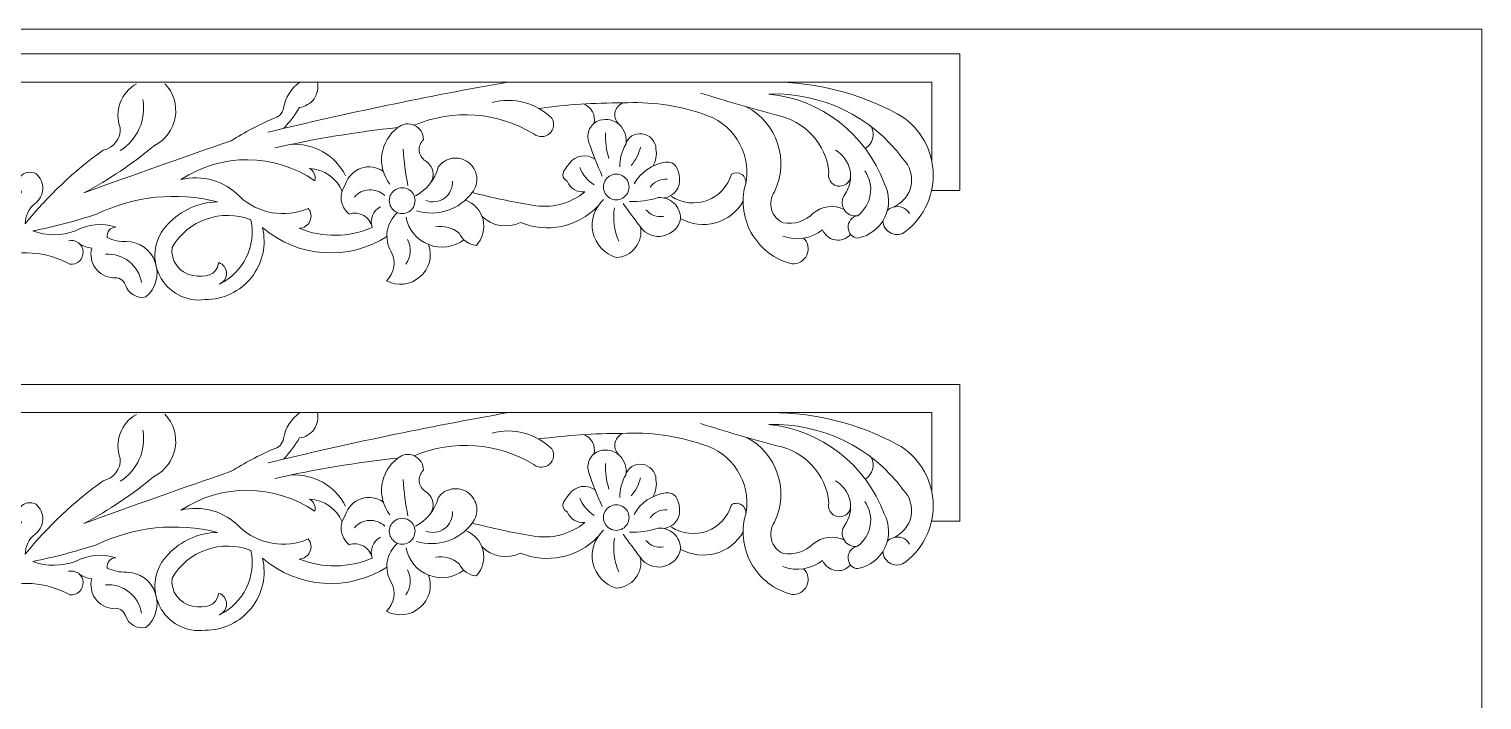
# Model space of a CAD drawing. Header units: millimetres. Extents: x 5148 to 5392, y 1931 to 2186.
# Drawn here: x 5275.2 to 5392.1, y 2132.4 to 2186.4 of the extents above; entities that cross this region are included whole.
import ezdxf

# ---------------------------------------------------------------- set-up
doc = ezdxf.new("R2010")
doc.units = ezdxf.units.MM
doc.header["$MEASUREMENT"] = 0
doc.layers.add('SITARA ALL', color=18, linetype='Continuous', true_color=0x000000)

msp = doc.modelspace()

# ---------------------------------------------------------------- linework, layer by layer
at = {"layer": 'SITARA ALL', "lineweight": 9}
for points, knots in [([(5148.05, 2186.35), (5148.05, 2186.35), (5392.05, 2186.35), (5392.05, 2186.35), (5392.05, 2186.35), (5392.05, 2064.35), (5392.05, 2064.35), (5392.05, 2064.35), (5148.05, 2064.35), (5148.05, 2064.35), (5148.05, 2064.35), (5148.05, 2186.35), (5148.05, 2186.35)], [0, 0, 0, 0, 0.25, 0.25, 0.25, 0.5, 0.5, 0.5, 0.75, 0.75, 0.75, 1, 1, 1, 1]), ([(5152.32, 2173.37), (5152.32, 2173.37), (5150.05, 2173.37), (5150.05, 2173.37), (5150.05, 2173.37), (5150.05, 2184.35), (5150.05, 2184.35), (5150.05, 2184.35), (5350.05, 2184.35), (5350.05, 2184.35), (5350.05, 2184.35), (5350.05, 2173.37), (5350.05, 2173.37), (5350.05, 2173.37), (5347.79, 2173.37), (5347.79, 2173.37)], [0, 0, 0, 0, 0.166667, 0.166667, 0.166667, 0.333333, 0.333333, 0.333333, 0.5, 0.5, 0.5, 0.666667, 0.666667, 0.666667, 1, 1, 1, 1]), ([(5347.79, 2175.81), (5347.79, 2175.81), (5347.79, 2182.09), (5347.79, 2182.09), (5347.79, 2182.09), (5152.32, 2182.09), (5152.32, 2182.09), (5152.32, 2182.09), (5152.32, 2175.81), (5152.32, 2175.81)], [0, 0, 0, 0, 0.25, 0.25, 0.25, 0.5, 0.5, 0.5, 1, 1, 1, 1]), ([(5265.72, 2167.38), (5269.3, 2168.19), (5272.44, 2170.29), (5274.58, 2173.26), (5274.25, 2173.59), (5274.21, 2174.12), (5274.49, 2174.49), (5274.77, 2174.86), (5275.34, 2174.94), (5275.75, 2174.72), (5276.1, 2174.42), (5276.3, 2173.97), (5276.29, 2173.5), (5276.27, 2173.03), (5276.04, 2172.6), (5275.67, 2172.32), (5275.17, 2171.93), (5274.88, 2171.33), (5274.87, 2170.7), (5276.69, 2172.94), (5278.8, 2174.93), (5281.14, 2176.62), (5281.99, 2176.78), (5282.58, 2177.55), (5282.52, 2178.41), (5282.02, 2179.75), (5282.57, 2181.25), (5283.82, 2181.95)], [0, 0, 0, 0, 0.1, 0.1, 0.1, 0.2, 0.2, 0.2, 0.3, 0.3, 0.3, 0.4, 0.4, 0.4, 0.5, 0.5, 0.5, 0.6, 0.6, 0.6, 0.7, 0.7, 0.7, 0.8, 0.8, 0.8, 1, 1, 1, 1]), ([(5296.97, 2182.09), (5296.27, 2181.6), (5295.79, 2180.85), (5295.66, 2180.01), (5295.58, 2179.58), (5295.25, 2179.24), (5294.82, 2179.16), (5293.65, 2178.66), (5292.53, 2178.06), (5291.45, 2177.37), (5287.49, 2176.01), (5283.54, 2174.61), (5279.6, 2173.17), (5281.61, 2174.25), (5283.51, 2175.53), (5285.27, 2176.98), (5286.16, 2177.43), (5286.77, 2178.28), (5286.94, 2179.26), (5287.1, 2180.24), (5286.8, 2181.24), (5286.11, 2181.96)], [0, 0, 0, 0, 0.125, 0.125, 0.125, 0.25, 0.25, 0.25, 0.375, 0.375, 0.375, 0.5, 0.5, 0.5, 0.625, 0.625, 0.625, 0.75, 0.75, 0.75, 1, 1, 1, 1]), ([(5295.65, 2178.35), (5296.14, 2178.87), (5296.57, 2179.44), (5296.93, 2180.05), (5297.4, 2180.11), (5297.83, 2180.36), (5298.11, 2180.75), (5298.38, 2181.14), (5298.48, 2181.62), (5298.38, 2182.09)], [0, 0, 0, 0, 0.25, 0.25, 0.25, 0.5, 0.5, 0.5, 1, 1, 1, 1]), ([(5343.87, 2170.95), (5343.87, 2170.51), (5344.13, 2170.11), (5344.53, 2169.93), (5344.92, 2169.75), (5345.38, 2169.81), (5345.71, 2170.1), (5347.22, 2171.27), (5348.04, 2173.11), (5347.9, 2175.01), (5347.76, 2176.91), (5346.69, 2178.61), (5345.02, 2179.54), (5341.91, 2181.21), (5338.43, 2182.09), (5334.89, 2182.09)], [0, 0, 0, 0, 0.166667, 0.166667, 0.166667, 0.333333, 0.333333, 0.333333, 0.5, 0.5, 0.5, 0.666667, 0.666667, 0.666667, 1, 1, 1, 1]), ([(5312.43, 2180.44), (5314.14, 2180.91), (5315.97, 2180.43), (5317.23, 2179.19), (5317.48, 2178.79), (5317.41, 2178.27), (5317.06, 2177.95), (5316.71, 2177.63), (5316.16, 2177.63), (5315.78, 2177.92), (5312.88, 2179.68), (5309.3, 2179.94), (5306.17, 2178.62)], [0, 0, 0, 0, 0.2, 0.2, 0.2, 0.4, 0.4, 0.4, 0.6, 0.6, 0.6, 1, 1, 1, 1]), ([(5341.27, 2174.49), (5341.24, 2174.25), (5341.11, 2174.03), (5340.9, 2173.88), (5340.7, 2173.74), (5340.45, 2173.69), (5340.21, 2173.73), (5339.96, 2173.78), (5339.75, 2173.93), (5339.62, 2174.14), (5339.49, 2174.35), (5339.46, 2174.61), (5339.53, 2174.85), (5339.28, 2177.13), (5337.58, 2178.99), (5335.33, 2179.43), (5333.27, 2179.98), (5331.23, 2180.57), (5329.19, 2181.21)], [0, 0, 0, 0, 0.142857, 0.142857, 0.142857, 0.285714, 0.285714, 0.285714, 0.428571, 0.428571, 0.428571, 0.571429, 0.571429, 0.571429, 0.714286, 0.714286, 0.714286, 1, 1, 1, 1]), ([(5341.82, 2171.34), (5341.36, 2171.26), (5341.03, 2170.84), (5341.07, 2170.37), (5341.11, 2169.9), (5341.39, 2169.55), (5341.86, 2169.55), (5342.8, 2169.73), (5343.61, 2170.35), (5344.02, 2171.22), (5344.44, 2172.09), (5344.42, 2173.1), (5343.97, 2173.95), (5342.5, 2177.92), (5338.91, 2180.7), (5334.7, 2181.13), (5338.92, 2181.27), (5342.95, 2179.32), (5345.47, 2175.93), (5346.04, 2175.36), (5346.28, 2174.55), (5346.13, 2173.77), (5345.97, 2172.98), (5345.43, 2172.33), (5344.69, 2172.02), (5344.51, 2171.97), (5344.35, 2171.88), (5344.22, 2171.75)], [0, 0, 0, 0, 0.1, 0.1, 0.1, 0.2, 0.2, 0.2, 0.3, 0.3, 0.3, 0.4, 0.4, 0.4, 0.5, 0.5, 0.5, 0.6, 0.6, 0.6, 0.7, 0.7, 0.7, 0.8, 0.8, 0.8, 1, 1, 1, 1]), ([(5316.19, 2179.97), (5318.42, 2180.28), (5320.67, 2180.42), (5322.92, 2180.41), (5325.1, 2180.54), (5327.29, 2180.24), (5329.36, 2179.53), (5331.73, 2178.87), (5333.24, 2176.53), (5332.88, 2174.09), (5332.43, 2172.73), (5332.58, 2171.24), (5333.27, 2169.98), (5333.97, 2168.73), (5335.15, 2167.82), (5336.54, 2167.47), (5337.05, 2167.43), (5337.54, 2167.71), (5337.75, 2168.18), (5337.96, 2168.64), (5337.86, 2169.19), (5337.48, 2169.53)], [0, 0, 0, 0, 0.125, 0.125, 0.125, 0.25, 0.25, 0.25, 0.375, 0.375, 0.375, 0.5, 0.5, 0.5, 0.625, 0.625, 0.625, 0.75, 0.75, 0.75, 1, 1, 1, 1]), ([(5322.92, 2180.41), (5322.59, 2180.26), (5322.36, 2179.95), (5322.31, 2179.59), (5322.27, 2179.23), (5322.41, 2178.87), (5322.69, 2178.64)], [0, 0, 0, 0, 0.333333, 0.333333, 0.333333, 1, 1, 1, 1]), ([(5332.88, 2180.11), (5335.36, 2178.82), (5336.37, 2175.78), (5335.14, 2173.27), (5334.86, 2172.85), (5334.78, 2172.34), (5334.91, 2171.85), (5335.05, 2171.37), (5335.39, 2170.97), (5335.84, 2170.77), (5336.73, 2170.62), (5337.63, 2170.91), (5338.27, 2171.54), (5338.96, 2172.13), (5339.93, 2172.25), (5340.74, 2171.85)], [0, 0, 0, 0, 0.166667, 0.166667, 0.166667, 0.333333, 0.333333, 0.333333, 0.5, 0.5, 0.5, 0.666667, 0.666667, 0.666667, 1, 1, 1, 1]), ([(5304.21, 2173.87), (5303.69, 2174.56), (5303.45, 2175.43), (5303.57, 2176.28), (5303.69, 2177.14), (5304.15, 2177.91), (5304.85, 2178.43), (5305.22, 2178.75), (5305.75, 2178.82), (5306.19, 2178.61), (5306.63, 2178.4), (5306.91, 2177.94), (5306.9, 2177.45), (5306.66, 2177.22), (5306.54, 2176.89), (5306.57, 2176.55), (5306.6, 2176.22), (5306.79, 2175.93), (5307.07, 2175.75), (5307.38, 2175.56), (5307.59, 2175.26), (5307.66, 2174.9), (5307.73, 2174.55), (5307.64, 2174.19), (5307.43, 2173.9)], [0, 0, 0, 0, 0.111111, 0.111111, 0.111111, 0.222222, 0.222222, 0.222222, 0.333333, 0.333333, 0.333333, 0.444444, 0.444444, 0.444444, 0.555556, 0.555556, 0.555556, 0.666667, 0.666667, 0.666667, 0.777778, 0.777778, 0.777778, 1, 1, 1, 1]), ([(5322.7, 2175.27), (5322.69, 2175.9), (5322.85, 2176.53), (5323.18, 2177.07), (5323.3, 2177.65), (5323.11, 2178.24), (5322.68, 2178.64), (5322.26, 2179.04), (5321.65, 2179.18), (5321.09, 2179.02), (5320.73, 2178.91), (5320.44, 2178.65), (5320.27, 2178.32), (5320.11, 2177.98), (5320.09, 2177.59), (5320.22, 2177.24), (5320.53, 2176.32), (5320.89, 2175.42), (5321.29, 2174.53)], [0, 0, 0, 0, 0.142857, 0.142857, 0.142857, 0.285714, 0.285714, 0.285714, 0.428571, 0.428571, 0.428571, 0.571429, 0.571429, 0.571429, 0.714286, 0.714286, 0.714286, 1, 1, 1, 1]), ([(5325.36, 2175.33), (5325.61, 2175.74), (5325.7, 2176.23), (5325.61, 2176.71), (5325.61, 2177.33), (5325.13, 2177.86), (5324.51, 2177.93), (5323.88, 2178), (5323.33, 2177.68), (5323.18, 2177.07)], [0, 0, 0, 0, 0.25, 0.25, 0.25, 0.5, 0.5, 0.5, 1, 1, 1, 1]), ([(5303.45, 2172.07), (5302.85, 2171.75), (5302.57, 2171.04), (5302.79, 2170.4), (5300.92, 2169.58), (5298.8, 2169.56), (5296.91, 2170.33), (5297.29, 2170.34), (5297.62, 2170.56), (5297.78, 2170.9), (5297.93, 2171.25), (5297.88, 2171.64), (5297.64, 2171.93), (5295.78, 2171.13), (5293.62, 2171.5), (5292.13, 2172.88), (5290.91, 2174.15), (5289.11, 2174.67), (5287.4, 2174.25), (5290.67, 2176.41), (5294.93, 2176.37), (5298.16, 2174.16), (5298.27, 2174.54), (5298.1, 2174.94), (5297.75, 2175.13), (5298.91, 2175.09), (5299.93, 2174.38), (5300.36, 2173.3)], [0, 0, 0, 0, 0.1, 0.1, 0.1, 0.2, 0.2, 0.2, 0.3, 0.3, 0.3, 0.4, 0.4, 0.4, 0.5, 0.5, 0.5, 0.6, 0.6, 0.6, 0.7, 0.7, 0.7, 0.8, 0.8, 0.8, 1, 1, 1, 1]), ([(5320.72, 2175.88), (5320.06, 2176.35), (5319.14, 2176.21), (5318.65, 2175.55), (5318.17, 2174.9), (5317.82, 2174.61), (5318.46, 2174.11), (5318.7, 2173.55), (5319.27, 2173.2), (5319.88, 2173.26), (5318.7, 2172.29), (5317.16, 2171.9), (5315.66, 2172.19), (5314.04, 2172.45), (5312.42, 2172.8), (5310.83, 2173.21)], [0, 0, 0, 0, 0.166667, 0.166667, 0.166667, 0.333333, 0.333333, 0.333333, 0.5, 0.5, 0.5, 0.666667, 0.666667, 0.666667, 1, 1, 1, 1]), ([(5340.05, 2176.61), (5340.65, 2176.26), (5341.08, 2175.68), (5341.22, 2175), (5341.36, 2174.32), (5341.21, 2173.61), (5340.8, 2173.05), (5340.54, 2172.7), (5340.52, 2172.22), (5340.74, 2171.85), (5340.97, 2171.47), (5341.39, 2171.27), (5341.82, 2171.34), (5342.97, 2172.19), (5343.23, 2173.79), (5342.4, 2174.96)], [0, 0, 0, 0, 0.166667, 0.166667, 0.166667, 0.333333, 0.333333, 0.333333, 0.5, 0.5, 0.5, 0.666667, 0.666667, 0.666667, 1, 1, 1, 1]), ([(5303.69, 2174.89), (5303.17, 2175.27), (5302.5, 2175.37), (5301.9, 2175.17), (5301.29, 2174.96), (5300.83, 2174.48), (5300.65, 2173.87), (5300.07, 2173.12), (5300.2, 2172.05), (5300.94, 2171.47), (5301.33, 2171.6), (5301.75, 2171.56), (5302.1, 2171.35), (5302.46, 2171.15), (5302.71, 2170.8), (5302.79, 2170.4)], [0, 0, 0, 0, 0.166667, 0.166667, 0.166667, 0.333333, 0.333333, 0.333333, 0.5, 0.5, 0.5, 0.666667, 0.666667, 0.666667, 1, 1, 1, 1]), ([(5306.35, 2171.74), (5308, 2171.23), (5309.8, 2171.82), (5310.83, 2173.21), (5311.12, 2173.57), (5311.25, 2174.04), (5311.19, 2174.49), (5311.13, 2174.95), (5310.89, 2175.37), (5310.51, 2175.64), (5310.14, 2175.92), (5309.68, 2176.03), (5309.22, 2175.96), (5308.76, 2175.88), (5308.36, 2175.62), (5308.1, 2175.24), (5307.84, 2174.25), (5307.17, 2173.42), (5306.26, 2172.95)], [0, 0, 0, 0, 0.142857, 0.142857, 0.142857, 0.285714, 0.285714, 0.285714, 0.428571, 0.428571, 0.428571, 0.571429, 0.571429, 0.571429, 0.714286, 0.714286, 0.714286, 1, 1, 1, 1]), ([(5326.28, 2172.77), (5327.06, 2172.89), (5327.6, 2173.6), (5327.51, 2174.39), (5327.42, 2175.17), (5327.17, 2175.71), (5326.38, 2175.64), (5325.31, 2175.49), (5324.38, 2174.85), (5323.85, 2173.91)], [0, 0, 0, 0, 0.25, 0.25, 0.25, 0.5, 0.5, 0.5, 1, 1, 1, 1]), ([(5307.1, 2172.57), (5307.6, 2172.37), (5308.17, 2172.45), (5308.6, 2172.76), (5309.03, 2173.08), (5309.27, 2173.59), (5309.24, 2174.13)], [0, 0, 0, 0, 0.333333, 0.333333, 0.333333, 1, 1, 1, 1]), ([(5323.45, 2173.65), (5323.45, 2174.02), (5323.25, 2174.36), (5322.93, 2174.54), (5322.61, 2174.73), (5322.22, 2174.73), (5321.91, 2174.54), (5321.59, 2174.36), (5321.39, 2174.02), (5321.39, 2173.65), (5321.39, 2173.29), (5321.59, 2172.95), (5321.91, 2172.76), (5322.22, 2172.58), (5322.61, 2172.58), (5322.93, 2172.76), (5323.25, 2172.95), (5323.45, 2173.29), (5323.45, 2173.65)], [0, 0, 0, 0, 0.166667, 0.166667, 0.166667, 0.333333, 0.333333, 0.333333, 0.5, 0.5, 0.5, 0.666667, 0.666667, 0.666667, 0.833333, 0.833333, 0.833333, 1, 1, 1, 1]), ([(5332.81, 2173.88), (5332.88, 2174.18), (5332.77, 2174.49), (5332.52, 2174.67), (5332.26, 2174.84), (5331.93, 2174.85), (5331.68, 2174.68), (5331.4, 2173.71), (5330.67, 2172.93), (5329.73, 2172.57), (5328.78, 2172.22), (5327.71, 2172.34), (5326.86, 2172.89)], [0, 0, 0, 0, 0.2, 0.2, 0.2, 0.4, 0.4, 0.4, 0.6, 0.6, 0.6, 1, 1, 1, 1]), ([(5279.21, 2169.11), (5279.52, 2168.92), (5279.86, 2168.78), (5280.23, 2168.73), (5280.08, 2168.18), (5280.19, 2167.59), (5280.52, 2167.13), (5280.85, 2166.67), (5281.36, 2166.38), (5281.93, 2166.34), (5282.36, 2166.44), (5282.8, 2166.19), (5282.94, 2165.77), (5283.16, 2165.08), (5283.86, 2164.66), (5284.58, 2164.81), (5285.39, 2165.49), (5285.69, 2166.6), (5285.34, 2167.59), (5284.99, 2168.59), (5284.07, 2169.26), (5283.02, 2169.27), (5282.48, 2169.25), (5281.95, 2169.36), (5281.46, 2169.59), (5281.43, 2169.8), (5281.49, 2170.01), (5281.63, 2170.17), (5281.76, 2170.33), (5281.96, 2170.42), (5282.17, 2170.42), (5281.09, 2170.78), (5279.92, 2170.67), (5278.92, 2170.13), (5277.82, 2169.72), (5276.59, 2169.71), (5275.48, 2170.12), (5277.21, 2170.47), (5278.92, 2170.92), (5280.6, 2171.46), (5283.63, 2172.93), (5287.07, 2173.29), (5290.33, 2172.46), (5288.83, 2172.42), (5287.41, 2171.78), (5286.37, 2170.69), (5285.27, 2169.61), (5284.99, 2167.94), (5285.68, 2166.55), (5286.37, 2165.17), (5287.83, 2164.38), (5289.36, 2164.6), (5290.8, 2164.59), (5292.17, 2165.25), (5293.07, 2166.38), (5293.97, 2167.51), (5294.3, 2168.99), (5293.96, 2170.39), (5296.79, 2167.96), (5300.89, 2167.67), (5304.02, 2169.7)], [0, 0, 0, 0, 0.047619, 0.047619, 0.047619, 0.095238, 0.095238, 0.095238, 0.142857, 0.142857, 0.142857, 0.190476, 0.190476, 0.190476, 0.238095, 0.238095, 0.238095, 0.285714, 0.285714, 0.285714, 0.333333, 0.333333, 0.333333, 0.380952, 0.380952, 0.380952, 0.428571, 0.428571, 0.428571, 0.47619, 0.47619, 0.47619, 0.52381, 0.52381, 0.52381, 0.571429, 0.571429, 0.571429, 0.619048, 0.619048, 0.619048, 0.666667, 0.666667, 0.666667, 0.714286, 0.714286, 0.714286, 0.761905, 0.761905, 0.761905, 0.809524, 0.809524, 0.809524, 0.857143, 0.857143, 0.857143, 0.904762, 0.904762, 0.904762, 1, 1, 1, 1]), ([(5303.79, 2172.98), (5303.45, 2173.29), (5303, 2173.45), (5302.54, 2173.42), (5302.08, 2173.4), (5301.65, 2173.19), (5301.35, 2172.84)], [0, 0, 0, 0, 0.333333, 0.333333, 0.333333, 1, 1, 1, 1]), ([(5306.23, 2172.56), (5306.23, 2172.93), (5306.04, 2173.27), (5305.72, 2173.45), (5305.4, 2173.64), (5305, 2173.64), (5304.68, 2173.45), (5304.36, 2173.27), (5304.16, 2172.93), (5304.16, 2172.56), (5304.16, 2172.19), (5304.36, 2171.85), (5304.68, 2171.66), (5305, 2171.48), (5305.4, 2171.48), (5305.72, 2171.66), (5306.04, 2171.85), (5306.23, 2172.19), (5306.23, 2172.56)], [0, 0, 0, 0, 0.166667, 0.166667, 0.166667, 0.333333, 0.333333, 0.333333, 0.5, 0.5, 0.5, 0.666667, 0.666667, 0.666667, 0.833333, 0.833333, 0.833333, 1, 1, 1, 1]), ([(5307.88, 2170.46), (5308.56, 2170.57), (5309.25, 2170.38), (5309.78, 2169.94), (5310.03, 2169.38), (5310.56, 2169.01), (5311.17, 2168.96), (5311.68, 2169.52), (5311.88, 2170.29), (5311.7, 2171.03), (5311.52, 2171.76), (5310.99, 2172.35), (5310.28, 2172.61)], [0, 0, 0, 0, 0.2, 0.2, 0.2, 0.4, 0.4, 0.4, 0.6, 0.6, 0.6, 1, 1, 1, 1]), ([(5321.4, 2172.64), (5320.66, 2171.98), (5320.33, 2170.97), (5320.54, 2170.01), (5320.75, 2169.04), (5321.47, 2168.26), (5322.42, 2167.98), (5323.02, 2168.01), (5323.58, 2168.29), (5323.95, 2168.77), (5324.33, 2169.24), (5324.48, 2169.84), (5324.36, 2170.44)], [0, 0, 0, 0, 0.2, 0.2, 0.2, 0.4, 0.4, 0.4, 0.6, 0.6, 0.6, 1, 1, 1, 1]), ([(5323.49, 2172.49), (5324.26, 2172.45), (5325.04, 2172.55), (5325.78, 2172.8), (5326.25, 2172.84), (5326.71, 2172.68), (5327.06, 2172.36), (5327.4, 2172.04), (5327.6, 2171.59), (5327.59, 2171.12), (5328.44, 2170.64), (5329.45, 2170.51), (5330.4, 2170.77), (5331.34, 2171.03), (5332.14, 2171.65), (5332.62, 2172.5)], [0, 0, 0, 0, 0.166667, 0.166667, 0.166667, 0.333333, 0.333333, 0.333333, 0.5, 0.5, 0.5, 0.666667, 0.666667, 0.666667, 1, 1, 1, 1]), ([(5290.49, 2165.85), (5292.43, 2166.78), (5293.48, 2168.91), (5293.03, 2171.01), (5290.66, 2171.94), (5287.97, 2171), (5286.69, 2168.79), (5286.55, 2167.72), (5287.27, 2166.73), (5288.34, 2166.54), (5289.4, 2166.35), (5290.23, 2166.51), (5290.46, 2167.57), (5290.82, 2167.44), (5291.07, 2167.1), (5291.07, 2166.72), (5291.08, 2166.34), (5290.85, 2165.99), (5290.49, 2165.85)], [0, 0, 0, 0, 0.166667, 0.166667, 0.166667, 0.333333, 0.333333, 0.333333, 0.5, 0.5, 0.5, 0.666667, 0.666667, 0.666667, 0.833333, 0.833333, 0.833333, 1, 1, 1, 1]), ([(5304.83, 2171.59), (5303.92, 2170.8), (5303.7, 2169.48), (5304.31, 2168.45), (5304.74, 2167.68), (5304.58, 2166.72), (5303.93, 2166.12), (5304.81, 2165.65), (5305.88, 2165.77), (5306.63, 2166.42), (5307.38, 2167.06), (5307.66, 2168.09), (5307.32, 2169.02)], [0, 0, 0, 0, 0.2, 0.2, 0.2, 0.4, 0.4, 0.4, 0.6, 0.6, 0.6, 1, 1, 1, 1]), ([(5311.61, 2171.32), (5312.41, 2170.48), (5313.67, 2170.28), (5314.71, 2170.81), (5316.84, 2169.91), (5319.31, 2170.42), (5320.92, 2172.09)], [0, 0, 0, 0, 0.333333, 0.333333, 0.333333, 1, 1, 1, 1]), ([(5322.98, 2172.33), (5323.42, 2171.69), (5323.89, 2171.05), (5324.36, 2170.44), (5324.78, 2169.85), (5325.51, 2169.56), (5326.21, 2169.72), (5326.92, 2169.87), (5327.46, 2170.41), (5327.59, 2171.12)], [0, 0, 0, 0, 0.25, 0.25, 0.25, 0.5, 0.5, 0.5, 1, 1, 1, 1]), ([(5305.51, 2171.23), (5305.69, 2170.23), (5306.38, 2169.39), (5307.33, 2169.02), (5308.27, 2168.65), (5309.34, 2168.8), (5310.15, 2169.41)], [0, 0, 0, 0, 0.333333, 0.333333, 0.333333, 1, 1, 1, 1]), ([(5265.77, 2166.45), (5268.02, 2166.49), (5270.24, 2166.99), (5272.3, 2167.9), (5274.32, 2168.65), (5276.57, 2168.48), (5278.47, 2167.44), (5278.75, 2167.41), (5279.03, 2167.5), (5279.24, 2167.7), (5279.44, 2167.89), (5279.55, 2168.17), (5279.53, 2168.45), (5279.52, 2168.74), (5279.37, 2169), (5279.15, 2169.17), (5278.92, 2169.34), (5278.63, 2169.4), (5278.35, 2169.33)], [0, 0, 0, 0, 0.142857, 0.142857, 0.142857, 0.285714, 0.285714, 0.285714, 0.428571, 0.428571, 0.428571, 0.571429, 0.571429, 0.571429, 0.714286, 0.714286, 0.714286, 1, 1, 1, 1]), ([(5335.81, 2169.71), (5336.9, 2169.3), (5338.11, 2169.49), (5339.02, 2170.2), (5339.2, 2169.77), (5339.59, 2169.47), (5340.04, 2169.4), (5340.5, 2169.32), (5340.95, 2169.49), (5341.26, 2169.83)], [0, 0, 0, 0, 0.25, 0.25, 0.25, 0.5, 0.5, 0.5, 1, 1, 1, 1]), ([(5152.32, 2146.79), (5152.32, 2146.79), (5150.05, 2146.79), (5150.05, 2146.79), (5150.05, 2146.79), (5150.05, 2157.77), (5150.05, 2157.77), (5150.05, 2157.77), (5350.05, 2157.77), (5350.05, 2157.77), (5350.05, 2157.77), (5350.05, 2146.79), (5350.05, 2146.79), (5350.05, 2146.79), (5347.79, 2146.79), (5347.79, 2146.79)], [0, 0, 0, 0, 0.166667, 0.166667, 0.166667, 0.333333, 0.333333, 0.333333, 0.5, 0.5, 0.5, 0.666667, 0.666667, 0.666667, 1, 1, 1, 1]), ([(5347.79, 2149.23), (5347.79, 2149.23), (5347.79, 2155.51), (5347.79, 2155.51), (5347.79, 2155.51), (5152.32, 2155.51), (5152.32, 2155.51), (5152.32, 2155.51), (5152.32, 2149.23), (5152.32, 2149.23)], [0, 0, 0, 0, 0.25, 0.25, 0.25, 0.5, 0.5, 0.5, 1, 1, 1, 1]), ([(5265.72, 2140.8), (5269.3, 2141.61), (5272.44, 2143.7), (5274.58, 2146.68), (5274.25, 2147.01), (5274.21, 2147.53), (5274.49, 2147.91), (5274.77, 2148.28), (5275.34, 2148.36), (5275.75, 2148.14), (5276.1, 2147.84), (5276.3, 2147.39), (5276.29, 2146.92), (5276.27, 2146.45), (5276.04, 2146.01), (5275.67, 2145.74), (5275.17, 2145.35), (5274.88, 2144.75), (5274.87, 2144.12), (5276.69, 2146.36), (5278.8, 2148.34), (5281.14, 2150.03), (5281.99, 2150.2), (5282.58, 2150.97), (5282.52, 2151.83), (5282.02, 2153.17), (5282.57, 2154.67), (5283.82, 2155.37)], [0, 0, 0, 0, 0.1, 0.1, 0.1, 0.2, 0.2, 0.2, 0.3, 0.3, 0.3, 0.4, 0.4, 0.4, 0.5, 0.5, 0.5, 0.6, 0.6, 0.6, 0.7, 0.7, 0.7, 0.8, 0.8, 0.8, 1, 1, 1, 1]), ([(5296.97, 2155.51), (5296.27, 2155.02), (5295.79, 2154.27), (5295.66, 2153.43), (5295.58, 2153), (5295.25, 2152.66), (5294.82, 2152.58), (5293.65, 2152.07), (5292.53, 2151.47), (5291.45, 2150.79), (5287.49, 2149.43), (5283.54, 2148.03), (5279.6, 2146.59), (5281.61, 2147.67), (5283.51, 2148.95), (5285.27, 2150.39), (5286.16, 2150.85), (5286.77, 2151.7), (5286.94, 2152.68), (5287.1, 2153.66), (5286.8, 2154.66), (5286.11, 2155.38)], [0, 0, 0, 0, 0.125, 0.125, 0.125, 0.25, 0.25, 0.25, 0.375, 0.375, 0.375, 0.5, 0.5, 0.5, 0.625, 0.625, 0.625, 0.75, 0.75, 0.75, 1, 1, 1, 1]), ([(5295.65, 2151.77), (5296.14, 2152.29), (5296.57, 2152.86), (5296.93, 2153.47), (5297.4, 2153.53), (5297.83, 2153.78), (5298.11, 2154.17), (5298.38, 2154.56), (5298.48, 2155.04), (5298.38, 2155.51)], [0, 0, 0, 0, 0.25, 0.25, 0.25, 0.5, 0.5, 0.5, 1, 1, 1, 1]), ([(5343.87, 2144.36), (5343.87, 2143.93), (5344.13, 2143.53), (5344.53, 2143.35), (5344.92, 2143.17), (5345.38, 2143.23), (5345.71, 2143.52), (5347.22, 2144.69), (5348.04, 2146.53), (5347.9, 2148.43), (5347.76, 2150.33), (5346.69, 2152.03), (5345.02, 2152.96), (5341.91, 2154.63), (5338.43, 2155.51), (5334.89, 2155.51)], [0, 0, 0, 0, 0.166667, 0.166667, 0.166667, 0.333333, 0.333333, 0.333333, 0.5, 0.5, 0.5, 0.666667, 0.666667, 0.666667, 1, 1, 1, 1]), ([(5312.43, 2153.86), (5314.14, 2154.32), (5315.97, 2153.85), (5317.23, 2152.6), (5317.48, 2152.21), (5317.41, 2151.69), (5317.06, 2151.37), (5316.71, 2151.05), (5316.16, 2151.05), (5315.78, 2151.34), (5312.88, 2153.1), (5309.3, 2153.36), (5306.17, 2152.04)], [0, 0, 0, 0, 0.2, 0.2, 0.2, 0.4, 0.4, 0.4, 0.6, 0.6, 0.6, 1, 1, 1, 1]), ([(5316.19, 2153.39), (5318.42, 2153.69), (5320.67, 2153.84), (5322.92, 2153.83), (5325.1, 2153.96), (5327.29, 2153.66), (5329.36, 2152.95), (5331.73, 2152.28), (5333.24, 2149.95), (5332.88, 2147.51), (5332.43, 2146.15), (5332.58, 2144.66), (5333.27, 2143.4), (5333.97, 2142.15), (5335.15, 2141.24), (5336.54, 2140.89), (5337.05, 2140.84), (5337.54, 2141.13), (5337.75, 2141.59), (5337.96, 2142.06), (5337.86, 2142.6), (5337.48, 2142.95)], [0, 0, 0, 0, 0.125, 0.125, 0.125, 0.25, 0.25, 0.25, 0.375, 0.375, 0.375, 0.5, 0.5, 0.5, 0.625, 0.625, 0.625, 0.75, 0.75, 0.75, 1, 1, 1, 1]), ([(5341.27, 2147.91), (5341.24, 2147.67), (5341.11, 2147.45), (5340.9, 2147.3), (5340.7, 2147.16), (5340.45, 2147.1), (5340.21, 2147.15), (5339.96, 2147.2), (5339.75, 2147.35), (5339.62, 2147.56), (5339.49, 2147.77), (5339.46, 2148.03), (5339.53, 2148.27), (5339.28, 2150.55), (5337.58, 2152.41), (5335.33, 2152.85), (5333.27, 2153.4), (5331.23, 2153.99), (5329.19, 2154.63)], [0, 0, 0, 0, 0.142857, 0.142857, 0.142857, 0.285714, 0.285714, 0.285714, 0.428571, 0.428571, 0.428571, 0.571429, 0.571429, 0.571429, 0.714286, 0.714286, 0.714286, 1, 1, 1, 1]), ([(5341.82, 2144.76), (5341.36, 2144.68), (5341.03, 2144.26), (5341.07, 2143.79), (5341.11, 2143.32), (5341.39, 2142.97), (5341.86, 2142.97), (5342.8, 2143.15), (5343.61, 2143.77), (5344.02, 2144.64), (5344.44, 2145.51), (5344.42, 2146.52), (5343.97, 2147.37), (5342.5, 2151.34), (5338.91, 2154.12), (5334.7, 2154.55), (5338.92, 2154.68), (5342.95, 2152.74), (5345.47, 2149.34), (5346.04, 2148.78), (5346.28, 2147.97), (5346.13, 2147.19), (5345.97, 2146.4), (5345.43, 2145.74), (5344.69, 2145.44), (5344.51, 2145.39), (5344.35, 2145.3), (5344.22, 2145.17)], [0, 0, 0, 0, 0.1, 0.1, 0.1, 0.2, 0.2, 0.2, 0.3, 0.3, 0.3, 0.4, 0.4, 0.4, 0.5, 0.5, 0.5, 0.6, 0.6, 0.6, 0.7, 0.7, 0.7, 0.8, 0.8, 0.8, 1, 1, 1, 1]), ([(5322.92, 2153.83), (5322.59, 2153.68), (5322.36, 2153.37), (5322.31, 2153.01), (5322.27, 2152.64), (5322.41, 2152.29), (5322.69, 2152.06)], [0, 0, 0, 0, 0.333333, 0.333333, 0.333333, 1, 1, 1, 1]), ([(5332.88, 2153.53), (5335.36, 2152.24), (5336.37, 2149.2), (5335.14, 2146.69), (5334.86, 2146.27), (5334.78, 2145.76), (5334.91, 2145.27), (5335.05, 2144.79), (5335.39, 2144.39), (5335.84, 2144.18), (5336.73, 2144.04), (5337.63, 2144.33), (5338.27, 2144.96), (5338.96, 2145.54), (5339.93, 2145.66), (5340.74, 2145.27)], [0, 0, 0, 0, 0.166667, 0.166667, 0.166667, 0.333333, 0.333333, 0.333333, 0.5, 0.5, 0.5, 0.666667, 0.666667, 0.666667, 1, 1, 1, 1]), ([(5304.21, 2147.29), (5303.69, 2147.98), (5303.45, 2148.84), (5303.57, 2149.7), (5303.69, 2150.56), (5304.15, 2151.33), (5304.85, 2151.85), (5305.22, 2152.17), (5305.75, 2152.24), (5306.19, 2152.03), (5306.63, 2151.82), (5306.91, 2151.36), (5306.9, 2150.87), (5306.66, 2150.63), (5306.54, 2150.3), (5306.57, 2149.97), (5306.6, 2149.64), (5306.79, 2149.34), (5307.07, 2149.17), (5307.38, 2148.98), (5307.59, 2148.68), (5307.66, 2148.32), (5307.73, 2147.97), (5307.64, 2147.6), (5307.43, 2147.32)], [0, 0, 0, 0, 0.111111, 0.111111, 0.111111, 0.222222, 0.222222, 0.222222, 0.333333, 0.333333, 0.333333, 0.444444, 0.444444, 0.444444, 0.555556, 0.555556, 0.555556, 0.666667, 0.666667, 0.666667, 0.777778, 0.777778, 0.777778, 1, 1, 1, 1]), ([(5322.7, 2148.69), (5322.69, 2149.32), (5322.85, 2149.95), (5323.18, 2150.49), (5323.3, 2151.06), (5323.11, 2151.66), (5322.68, 2152.06), (5322.26, 2152.46), (5321.65, 2152.6), (5321.09, 2152.44), (5320.73, 2152.33), (5320.44, 2152.07), (5320.27, 2151.74), (5320.11, 2151.4), (5320.09, 2151.01), (5320.22, 2150.66), (5320.53, 2149.74), (5320.89, 2148.84), (5321.29, 2147.95)], [0, 0, 0, 0, 0.142857, 0.142857, 0.142857, 0.285714, 0.285714, 0.285714, 0.428571, 0.428571, 0.428571, 0.571429, 0.571429, 0.571429, 0.714286, 0.714286, 0.714286, 1, 1, 1, 1]), ([(5325.36, 2148.75), (5325.61, 2149.16), (5325.7, 2149.65), (5325.61, 2150.12), (5325.61, 2150.75), (5325.13, 2151.28), (5324.51, 2151.35), (5323.88, 2151.42), (5323.33, 2151.1), (5323.18, 2150.49)], [0, 0, 0, 0, 0.25, 0.25, 0.25, 0.5, 0.5, 0.5, 1, 1, 1, 1]), ([(5303.45, 2145.49), (5302.85, 2145.17), (5302.57, 2144.46), (5302.79, 2143.82), (5300.92, 2143), (5298.8, 2142.98), (5296.91, 2143.74), (5297.29, 2143.76), (5297.62, 2143.98), (5297.78, 2144.32), (5297.93, 2144.66), (5297.88, 2145.06), (5297.64, 2145.35), (5295.78, 2144.55), (5293.62, 2144.92), (5292.13, 2146.3), (5290.91, 2147.57), (5289.11, 2148.09), (5287.4, 2147.67), (5290.67, 2149.83), (5294.93, 2149.79), (5298.16, 2147.58), (5298.27, 2147.96), (5298.1, 2148.36), (5297.75, 2148.54), (5298.91, 2148.51), (5299.93, 2147.79), (5300.36, 2146.72)], [0, 0, 0, 0, 0.1, 0.1, 0.1, 0.2, 0.2, 0.2, 0.3, 0.3, 0.3, 0.4, 0.4, 0.4, 0.5, 0.5, 0.5, 0.6, 0.6, 0.6, 0.7, 0.7, 0.7, 0.8, 0.8, 0.8, 1, 1, 1, 1]), ([(5306.35, 2145.16), (5308, 2144.65), (5309.8, 2145.24), (5310.83, 2146.63), (5311.12, 2146.99), (5311.25, 2147.45), (5311.19, 2147.91), (5311.13, 2148.37), (5310.89, 2148.78), (5310.51, 2149.06), (5310.14, 2149.34), (5309.68, 2149.45), (5309.22, 2149.37), (5308.76, 2149.3), (5308.36, 2149.04), (5308.1, 2148.66), (5307.84, 2147.67), (5307.17, 2146.84), (5306.26, 2146.37)], [0, 0, 0, 0, 0.142857, 0.142857, 0.142857, 0.285714, 0.285714, 0.285714, 0.428571, 0.428571, 0.428571, 0.571429, 0.571429, 0.571429, 0.714286, 0.714286, 0.714286, 1, 1, 1, 1]), ([(5320.72, 2149.29), (5320.06, 2149.77), (5319.14, 2149.63), (5318.65, 2148.97), (5318.17, 2148.32), (5317.82, 2148.02), (5318.46, 2147.53), (5318.7, 2146.97), (5319.27, 2146.62), (5319.88, 2146.67), (5318.7, 2145.71), (5317.16, 2145.32), (5315.66, 2145.6), (5314.04, 2145.87), (5312.42, 2146.22), (5310.83, 2146.63)], [0, 0, 0, 0, 0.166667, 0.166667, 0.166667, 0.333333, 0.333333, 0.333333, 0.5, 0.5, 0.5, 0.666667, 0.666667, 0.666667, 1, 1, 1, 1]), ([(5340.05, 2150.03), (5340.65, 2149.68), (5341.08, 2149.1), (5341.22, 2148.42), (5341.36, 2147.74), (5341.21, 2147.03), (5340.8, 2146.47), (5340.54, 2146.12), (5340.52, 2145.64), (5340.74, 2145.27), (5340.97, 2144.89), (5341.39, 2144.69), (5341.82, 2144.76), (5342.97, 2145.6), (5343.23, 2147.21), (5342.4, 2148.37)], [0, 0, 0, 0, 0.166667, 0.166667, 0.166667, 0.333333, 0.333333, 0.333333, 0.5, 0.5, 0.5, 0.666667, 0.666667, 0.666667, 1, 1, 1, 1]), ([(5303.69, 2148.31), (5303.17, 2148.69), (5302.5, 2148.79), (5301.9, 2148.59), (5301.29, 2148.38), (5300.83, 2147.9), (5300.65, 2147.29), (5300.07, 2146.54), (5300.2, 2145.47), (5300.94, 2144.89), (5301.33, 2145.02), (5301.75, 2144.97), (5302.1, 2144.77), (5302.46, 2144.57), (5302.71, 2144.22), (5302.79, 2143.82)], [0, 0, 0, 0, 0.166667, 0.166667, 0.166667, 0.333333, 0.333333, 0.333333, 0.5, 0.5, 0.5, 0.666667, 0.666667, 0.666667, 1, 1, 1, 1]), ([(5323.45, 2147.07), (5323.45, 2147.44), (5323.25, 2147.78), (5322.93, 2147.96), (5322.61, 2148.15), (5322.22, 2148.15), (5321.91, 2147.96), (5321.59, 2147.78), (5321.39, 2147.44), (5321.39, 2147.07), (5321.39, 2146.71), (5321.59, 2146.37), (5321.91, 2146.18), (5322.22, 2146), (5322.61, 2146), (5322.93, 2146.18), (5323.25, 2146.37), (5323.45, 2146.71), (5323.45, 2147.07)], [0, 0, 0, 0, 0.166667, 0.166667, 0.166667, 0.333333, 0.333333, 0.333333, 0.5, 0.5, 0.5, 0.666667, 0.666667, 0.666667, 0.833333, 0.833333, 0.833333, 1, 1, 1, 1]), ([(5326.28, 2146.19), (5327.06, 2146.31), (5327.6, 2147.02), (5327.51, 2147.8), (5327.42, 2148.59), (5327.17, 2149.13), (5326.38, 2149.06), (5325.31, 2148.91), (5324.38, 2148.27), (5323.85, 2147.33)], [0, 0, 0, 0, 0.25, 0.25, 0.25, 0.5, 0.5, 0.5, 1, 1, 1, 1]), ([(5332.81, 2147.3), (5332.88, 2147.59), (5332.77, 2147.91), (5332.52, 2148.08), (5332.26, 2148.26), (5331.93, 2148.27), (5331.68, 2148.1), (5331.4, 2147.13), (5330.67, 2146.34), (5329.73, 2145.99), (5328.78, 2145.64), (5327.71, 2145.76), (5326.86, 2146.31)], [0, 0, 0, 0, 0.2, 0.2, 0.2, 0.4, 0.4, 0.4, 0.6, 0.6, 0.6, 1, 1, 1, 1]), ([(5306.23, 2145.98), (5306.23, 2146.35), (5306.04, 2146.69), (5305.72, 2146.87), (5305.4, 2147.06), (5305, 2147.06), (5304.68, 2146.87), (5304.36, 2146.69), (5304.16, 2146.35), (5304.16, 2145.98), (5304.16, 2145.61), (5304.36, 2145.26), (5304.68, 2145.08), (5305, 2144.89), (5305.4, 2144.89), (5305.72, 2145.08), (5306.04, 2145.26), (5306.23, 2145.61), (5306.23, 2145.98)], [0, 0, 0, 0, 0.166667, 0.166667, 0.166667, 0.333333, 0.333333, 0.333333, 0.5, 0.5, 0.5, 0.666667, 0.666667, 0.666667, 0.833333, 0.833333, 0.833333, 1, 1, 1, 1]), ([(5307.1, 2145.99), (5307.6, 2145.79), (5308.17, 2145.87), (5308.6, 2146.18), (5309.03, 2146.5), (5309.27, 2147.01), (5309.24, 2147.55)], [0, 0, 0, 0, 0.333333, 0.333333, 0.333333, 1, 1, 1, 1]), ([(5279.21, 2142.53), (5279.52, 2142.33), (5279.86, 2142.2), (5280.23, 2142.14), (5280.08, 2141.6), (5280.19, 2141.01), (5280.52, 2140.55), (5280.85, 2140.09), (5281.36, 2139.8), (5281.93, 2139.76), (5282.36, 2139.86), (5282.8, 2139.61), (5282.94, 2139.19), (5283.16, 2138.5), (5283.86, 2138.08), (5284.58, 2138.23), (5285.39, 2138.9), (5285.69, 2140.01), (5285.34, 2141.01), (5284.99, 2142), (5284.07, 2142.67), (5283.02, 2142.69), (5282.48, 2142.67), (5281.95, 2142.78), (5281.46, 2143.01), (5281.43, 2143.22), (5281.49, 2143.43), (5281.63, 2143.59), (5281.76, 2143.75), (5281.96, 2143.84), (5282.17, 2143.84), (5281.09, 2144.2), (5279.92, 2144.09), (5278.92, 2143.55), (5277.82, 2143.14), (5276.59, 2143.13), (5275.48, 2143.54), (5277.21, 2143.89), (5278.92, 2144.34), (5280.6, 2144.88), (5283.63, 2146.35), (5287.07, 2146.7), (5290.33, 2145.88), (5288.83, 2145.84), (5287.41, 2145.2), (5286.37, 2144.11), (5285.27, 2143.03), (5284.99, 2141.36), (5285.68, 2139.97), (5286.37, 2138.59), (5287.83, 2137.8), (5289.36, 2138.02), (5290.8, 2138.01), (5292.17, 2138.67), (5293.07, 2139.8), (5293.97, 2140.93), (5294.3, 2142.41), (5293.96, 2143.81), (5296.79, 2141.37), (5300.89, 2141.09), (5304.02, 2143.12)], [0, 0, 0, 0, 0.047619, 0.047619, 0.047619, 0.095238, 0.095238, 0.095238, 0.142857, 0.142857, 0.142857, 0.190476, 0.190476, 0.190476, 0.238095, 0.238095, 0.238095, 0.285714, 0.285714, 0.285714, 0.333333, 0.333333, 0.333333, 0.380952, 0.380952, 0.380952, 0.428571, 0.428571, 0.428571, 0.47619, 0.47619, 0.47619, 0.52381, 0.52381, 0.52381, 0.571429, 0.571429, 0.571429, 0.619048, 0.619048, 0.619048, 0.666667, 0.666667, 0.666667, 0.714286, 0.714286, 0.714286, 0.761905, 0.761905, 0.761905, 0.809524, 0.809524, 0.809524, 0.857143, 0.857143, 0.857143, 0.904762, 0.904762, 0.904762, 1, 1, 1, 1]), ([(5303.79, 2146.39), (5303.45, 2146.71), (5303, 2146.87), (5302.54, 2146.84), (5302.08, 2146.82), (5301.65, 2146.6), (5301.35, 2146.25)], [0, 0, 0, 0, 0.333333, 0.333333, 0.333333, 1, 1, 1, 1]), ([(5307.88, 2143.88), (5308.56, 2143.99), (5309.25, 2143.8), (5309.78, 2143.36), (5310.03, 2142.8), (5310.56, 2142.43), (5311.17, 2142.38), (5311.68, 2142.94), (5311.88, 2143.71), (5311.7, 2144.44), (5311.52, 2145.18), (5310.99, 2145.77), (5310.28, 2146.03)], [0, 0, 0, 0, 0.2, 0.2, 0.2, 0.4, 0.4, 0.4, 0.6, 0.6, 0.6, 1, 1, 1, 1]), ([(5321.4, 2146.06), (5320.66, 2145.4), (5320.33, 2144.39), (5320.54, 2143.42), (5320.75, 2142.46), (5321.47, 2141.68), (5322.42, 2141.4), (5323.02, 2141.43), (5323.58, 2141.71), (5323.95, 2142.18), (5324.33, 2142.66), (5324.48, 2143.26), (5324.36, 2143.85)], [0, 0, 0, 0, 0.2, 0.2, 0.2, 0.4, 0.4, 0.4, 0.6, 0.6, 0.6, 1, 1, 1, 1]), ([(5322.98, 2145.75), (5323.42, 2145.1), (5323.89, 2144.47), (5324.36, 2143.85), (5324.78, 2143.27), (5325.51, 2142.98), (5326.21, 2143.13), (5326.92, 2143.29), (5327.46, 2143.83), (5327.59, 2144.54)], [0, 0, 0, 0, 0.25, 0.25, 0.25, 0.5, 0.5, 0.5, 1, 1, 1, 1]), ([(5323.49, 2145.9), (5324.26, 2145.87), (5325.04, 2145.97), (5325.78, 2146.22), (5326.25, 2146.26), (5326.71, 2146.1), (5327.06, 2145.78), (5327.4, 2145.46), (5327.6, 2145.01), (5327.59, 2144.54), (5328.44, 2144.05), (5329.45, 2143.93), (5330.4, 2144.19), (5331.34, 2144.44), (5332.14, 2145.06), (5332.62, 2145.92)], [0, 0, 0, 0, 0.166667, 0.166667, 0.166667, 0.333333, 0.333333, 0.333333, 0.5, 0.5, 0.5, 0.666667, 0.666667, 0.666667, 1, 1, 1, 1]), ([(5290.49, 2139.26), (5292.43, 2140.19), (5293.48, 2142.33), (5293.03, 2144.43), (5290.66, 2145.35), (5287.97, 2144.41), (5286.69, 2142.21), (5286.55, 2141.14), (5287.27, 2140.15), (5288.34, 2139.96), (5289.4, 2139.77), (5290.23, 2139.93), (5290.46, 2140.99), (5290.82, 2140.86), (5291.07, 2140.52), (5291.07, 2140.14), (5291.08, 2139.76), (5290.85, 2139.41), (5290.49, 2139.26)], [0, 0, 0, 0, 0.166667, 0.166667, 0.166667, 0.333333, 0.333333, 0.333333, 0.5, 0.5, 0.5, 0.666667, 0.666667, 0.666667, 0.833333, 0.833333, 0.833333, 1, 1, 1, 1]), ([(5304.83, 2145.01), (5303.92, 2144.22), (5303.7, 2142.9), (5304.31, 2141.87), (5304.74, 2141.1), (5304.58, 2140.14), (5303.93, 2139.54), (5304.81, 2139.07), (5305.88, 2139.19), (5306.63, 2139.83), (5307.38, 2140.48), (5307.66, 2141.51), (5307.32, 2142.44)], [0, 0, 0, 0, 0.2, 0.2, 0.2, 0.4, 0.4, 0.4, 0.6, 0.6, 0.6, 1, 1, 1, 1]), ([(5305.51, 2144.65), (5305.69, 2143.65), (5306.38, 2142.81), (5307.33, 2142.44), (5308.27, 2142.07), (5309.34, 2142.21), (5310.15, 2142.83)], [0, 0, 0, 0, 0.333333, 0.333333, 0.333333, 1, 1, 1, 1]), ([(5311.61, 2144.74), (5312.41, 2143.9), (5313.67, 2143.69), (5314.71, 2144.22), (5316.84, 2143.33), (5319.31, 2143.83), (5320.92, 2145.51)], [0, 0, 0, 0, 0.333333, 0.333333, 0.333333, 1, 1, 1, 1]), ([(5335.81, 2143.13), (5336.9, 2142.72), (5338.11, 2142.91), (5339.02, 2143.62), (5339.2, 2143.19), (5339.59, 2142.89), (5340.04, 2142.82), (5340.5, 2142.74), (5340.95, 2142.9), (5341.26, 2143.25)], [0, 0, 0, 0, 0.25, 0.25, 0.25, 0.5, 0.5, 0.5, 1, 1, 1, 1]), ([(5265.77, 2139.87), (5268.02, 2139.91), (5270.24, 2140.41), (5272.3, 2141.32), (5274.33, 2142.07), (5276.57, 2141.9), (5278.47, 2140.86), (5278.75, 2140.83), (5279.03, 2140.92), (5279.24, 2141.12), (5279.44, 2141.31), (5279.55, 2141.59), (5279.53, 2141.87), (5279.52, 2142.16), (5279.37, 2142.42), (5279.15, 2142.59), (5278.92, 2142.75), (5278.63, 2142.81), (5278.35, 2142.75)], [0, 0, 0, 0, 0.142857, 0.142857, 0.142857, 0.285714, 0.285714, 0.285714, 0.428571, 0.428571, 0.428571, 0.571429, 0.571429, 0.571429, 0.714286, 0.714286, 0.714286, 1, 1, 1, 1])]:
    msp.add_open_spline(points, degree=3, knots=knots, dxfattribs=at)
for points in [[(5313.72, 2182.09), (5307.24, 2180.95), (5300.8, 2179.6), (5294.4, 2178.06)], [(5282.52, 2176.59), (5283.9, 2177.45), (5284.62, 2179.07), (5284.34, 2180.68)], [(5320.61, 2178.75), (5320.8, 2179.41), (5320.43, 2180.11), (5319.77, 2180.33)], [(5342.44, 2176.75), (5343.05, 2177.1), (5343.27, 2177.87), (5342.94, 2178.49)], [(5304.85, 2178.43), (5301.52, 2178.08), (5298.21, 2177.54), (5294.95, 2176.79)], [(5321.55, 2178.01), (5321.53, 2177.31), (5321.62, 2176.61), (5321.83, 2175.94)], [(5300.65, 2174.56), (5299.81, 2176.22), (5298.06, 2177.21), (5296.21, 2177.07)], [(5305.28, 2176.7), (5305.35, 2175.72), (5305.47, 2174.75), (5305.65, 2173.78)], [(5323.62, 2175.39), (5323.98, 2175.81), (5324.24, 2176.31), (5324.36, 2176.85)], [(5319.48, 2175.22), (5319.71, 2174.65), (5320.12, 2174.16), (5320.64, 2173.83)], [(5326.52, 2174.27), (5325.98, 2174.32), (5325.46, 2174.08), (5325.15, 2173.64)], [(5322.27, 2171.99), (5322.12, 2171.08), (5322.25, 2170.14), (5322.63, 2169.31)], [(5324.81, 2171.82), (5325.15, 2171.4), (5325.69, 2171.2), (5326.22, 2171.29)], [(5346.01, 2171.52), (5345.75, 2171.99), (5345.19, 2172.2), (5344.69, 2172.02)], [(5305.48, 2167.45), (5305.92, 2168.02), (5305.97, 2168.81), (5305.62, 2169.44)], [(5284.24, 2165.96), (5284.01, 2167.36), (5282.75, 2168.35), (5281.33, 2168.24)], [(5313.72, 2155.51), (5307.24, 2154.36), (5300.8, 2153.02), (5294.4, 2151.47)], [(5282.52, 2150), (5283.9, 2150.87), (5284.62, 2152.49), (5284.34, 2154.1)], [(5320.61, 2152.17), (5320.8, 2152.83), (5320.43, 2153.53), (5319.77, 2153.74)], [(5304.85, 2151.85), (5301.52, 2151.5), (5298.21, 2150.95), (5294.95, 2150.21)], [(5342.44, 2150.17), (5343.05, 2150.52), (5343.27, 2151.29), (5342.94, 2151.91)], [(5300.65, 2147.98), (5299.81, 2149.64), (5298.06, 2150.63), (5296.21, 2150.48)], [(5321.55, 2151.43), (5321.53, 2150.73), (5321.62, 2150.03), (5321.83, 2149.36)], [(5305.28, 2150.12), (5305.35, 2149.14), (5305.47, 2148.17), (5305.65, 2147.2)], [(5323.62, 2148.81), (5323.98, 2149.23), (5324.24, 2149.73), (5324.36, 2150.27)], [(5319.48, 2148.64), (5319.71, 2148.07), (5320.12, 2147.58), (5320.64, 2147.25)], [(5326.52, 2147.69), (5325.98, 2147.74), (5325.46, 2147.5), (5325.15, 2147.06)], [(5322.27, 2145.41), (5322.12, 2144.5), (5322.25, 2143.56), (5322.63, 2142.72)], [(5324.81, 2145.24), (5325.15, 2144.82), (5325.69, 2144.62), (5326.22, 2144.71)], [(5346.01, 2144.94), (5345.75, 2145.41), (5345.19, 2145.62), (5344.69, 2145.44)], [(5305.48, 2140.86), (5305.92, 2141.44), (5305.97, 2142.22), (5305.62, 2142.86)], [(5284.24, 2139.38), (5284.01, 2140.78), (5282.75, 2141.77), (5281.33, 2141.66)]]:
    msp.add_open_spline(points, degree=3, dxfattribs=at)

doc.saveas('drawing.dxf')
